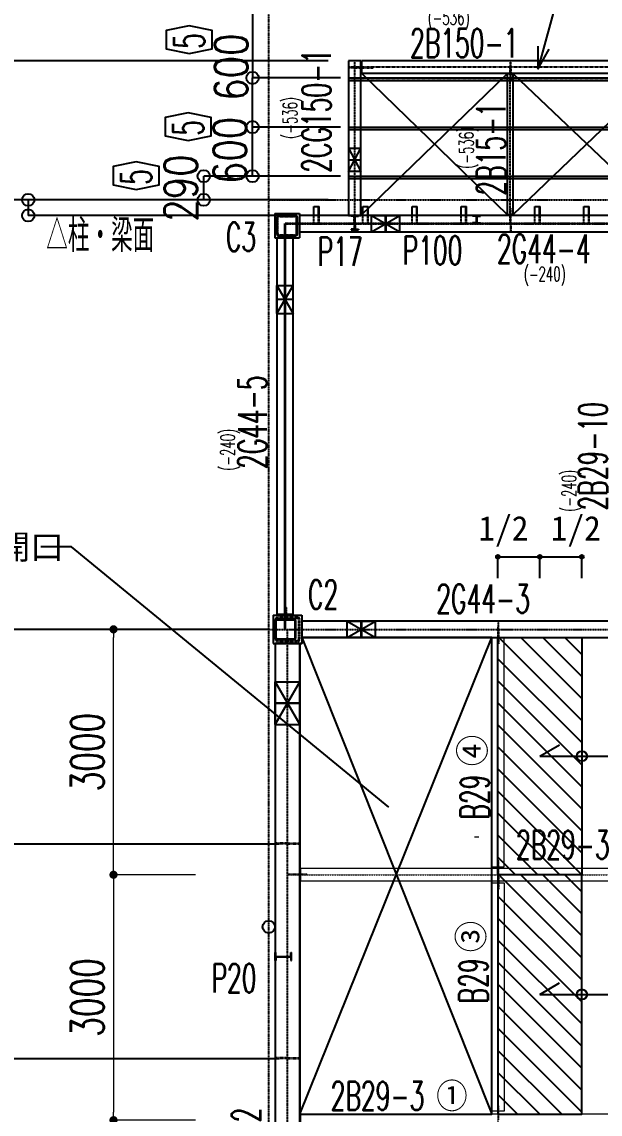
# Model space of a CAD drawing. Header units: millimetres. Extents: x -87051 to 180003, y -2961 to 97158.
# Drawn here: x 7716 to 14778, y 76222 to 89574 of the extents above; entities that cross this region are included whole.
import ezdxf
from ezdxf.enums import TextEntityAlignment as Align

# ---------------------------------------------------------------- set-up
doc = ezdxf.new("R2010")
doc.units = ezdxf.units.MM
doc.header["$LTSCALE"] = 0.2
doc.header["$PDMODE"] = 1
doc.linetypes.add('CENTER', pattern=[2, 1.25, -0.25, 0.25, -0.25])
doc.linetypes.add('HIDDEN', pattern=[0.375, 0.25, -0.125])
doc.layers.get('Defpoints').update_dxf_attribs({"color": 40})
doc.layers.add('1_文字', color=3, linetype='Continuous')
doc.layers.add('梁側', color=7, linetype='Continuous')
for name, color, linetype, lineweight, true_color in [('A_寸法', 1, 'Continuous', 9, 0xff0000), ('S-撤去', 5, 'Continuous', 9, 0x0000ff), ('S-新設', 1, 'Continuous', 9, 0xff0000)]:
    doc.layers.add(name, color=color, linetype=linetype, lineweight=lineweight, true_color=true_color)
doc.styles.add('Dim', font='simplex.shx', dxfattribs={"width": 0.7, "bigfont": 'extfont2.shx'})
doc.styles.get("Standard").update_dxf_attribs({"font": 'simplex.shx', "width": 0.8, "height": 700, "bigfont": 'extfont2.shx'})
doc.styles.add('ゴシック', font='MS Gothic.ttf', dxfattribs={"height": 4})
doc.dimstyles.new('1-200', dxfattribs={"dimscale": 200, "dimtxt": 3, "dimasz": 1, "dimexe": 1, "dimexo": 1, "dimgap": 1, "dimtad": 1, "dimdec": 0, "dimtxsty": 'Dim', "dimblk": 'DOT', "dimcen": 2.5, "dimadec": 0, "dimazin": 0, "dimtfac": 1, "dimtdec": 0, "dimtix": 1, "dimtmove": 2, "dimatfit": 3, "dimldrblk": '引出線', "dimfxl": 1, "dimlwd": -1, "dimlwe": -1, "dimarcsym": 0})

# ---------------------------------------------------------------- blocks, each defined once
blk = doc.blocks.new('_Dot')
at = {"color": 0, "linetype": 'ByBlock', "lineweight": -2}
blk.add_line((-0.5, 0), (-1, 0), dxfattribs=at)
at = {"color": 0, "linetype": 'ByBlock', "const_width": 0.5}
blk.add_lwpolyline([(-0.25, 0, 1), (0.25, 0, 1)], format="xyb", close=True, dxfattribs=at)
blk = doc.blocks.new('*D11')
at = {"layer": 'A_寸法', "color": 0, "transparency": 16777216}
for p, q in [((9835, 82148), (8835, 82148)), ((8835, 79248), (8835, 82048)), ((9835, 79148), (8835, 79148))]:
    blk.add_line(p, q, dxfattribs=at)
at = {"layer": 'Defpoints', "color": 0, "transparency": 16777216}
for p in [(8835, 82148), (9835, 82148), (9835, 79148)]:
    blk.add_point(p, dxfattribs=at)
at = {"layer": 'A_寸法', "color": 0, "transparency": 16777216, "xscale": 100, "yscale": 100, "zscale": 100}
for p, rotation in [((8835, 82148), 90), ((8835, 79148), 270)]:
    blk.add_blockref('_Dot', p, dxfattribs=dict(at, rotation=rotation))
at = {"layer": 'A_寸法', "color": 0, "transparency": 16777216, "insert": (8515, 80648), "char_height": 400, "attachment_point": 5, "rotation": 90, "style": 'Dim'}
blk.add_mtext('3000', dxfattribs=at)
blk = doc.blocks.new('引出線')
at = {"color": 0, "linetype": 'ByBlock'}
for points in [[(0, 0), (-1.96, -0.4)], [(-1, 0), (0, 0)]]:
    blk.add_lwpolyline(points, dxfattribs=at)
blk = doc.blocks.new('*D9')
at = {"layer": 'A_寸法', "color": 0, "transparency": 16777216}
for p, q in [((9835, 79148), (8835, 79148)), ((8835, 79048), (8835, 76248)), ((9835, 76148), (8835, 76148))]:
    blk.add_line(p, q, dxfattribs=at)
at = {"layer": 'Defpoints', "color": 0, "transparency": 16777216}
for p in [(9835, 79148), (8835, 76148), (9835, 76148)]:
    blk.add_point(p, dxfattribs=at)
at = {"layer": 'A_寸法', "color": 0, "transparency": 16777216, "xscale": 100, "yscale": 100, "zscale": 100}
for p, rotation in [((8835, 79148), 90), ((8835, 76148), 270)]:
    blk.add_blockref('_Dot', p, dxfattribs=dict(at, rotation=rotation))
at = {"layer": 'A_寸法', "color": 0, "transparency": 16777216, "insert": (8515, 77648), "char_height": 400, "attachment_point": 5, "rotation": 90, "style": 'Dim'}
blk.add_mtext('3000', dxfattribs=at)

msp = doc.modelspace()

# ---------------------------------------------------------------- hatches: boundary and pattern name
at = {"true_color": 0x0000ff}
h = msp.add_hatch(color=5, dxfattribs=at)
h.dxf.hatch_style = 1
h.paths.add_polyline_path([(13553.7, 83035.2, 1), (13507.1, 83035.2, 1)])
h = msp.add_hatch(color=5, dxfattribs=at)
h.dxf.hatch_style = 1
h.paths.add_polyline_path([(14066.2, 83035.2, 1), (14019.6, 83035.2, 1)])
h = msp.add_hatch(color=5, dxfattribs=at)
h.dxf.hatch_style = 1
h.paths.add_polyline_path([(14578.7, 83035.2, 1), (14532.1, 83035.2, 1)])
h = msp.add_hatch(dxfattribs=at)
h.set_pattern_fill('ANSI31', color=5, scale=60, angle=90)
h.set_pattern_definition([(135, (-13893.47, -54588.06), (-134.70384, -134.70384), [])])
h.paths.add_polyline_path([(13530.4, 79148.2), (14555.4, 79148.2), (14555.4, 82048.7), (13530.4, 82048.7)])
h = msp.add_hatch(dxfattribs=at)
h.set_pattern_fill('ANSI31', color=5, scale=60, angle=90)
h.set_pattern_definition([(135, (-13893.47, -57488.56), (-134.70384, -134.70384), [])])
h.paths.add_polyline_path([(14555.4, 79148.2), (13530.4, 79148.2), (13530.4, 76222.7), (14555.4, 76222.7)])

# ---------------------------------------------------------------- linework, layer by layer
at = {"color": 8, "linetype": 'CENTER'}
for p, q in [((10730.4, 70286.1), (10730.4, 90647.1)), ((10730.4, 87398.2), (20752.1, 87398.2)), ((10929.9, 87112.7), (15420.4, 87112.7)), ((10929.9, 87104.7), (15420.4, 87104.7)), ((10730.4, 82148.2), (20752.1, 82148.2))]:
    msp.add_line(p, q, dxfattribs=at)
at = {"color": 8, "linetype": 'Continuous'}
for p, q in [((14359.2, 90253.7), (14015.2, 88997.4)), ((10532.9, 89729), (10532.9, 88888.2)), ((14016.8, 89277.4), (14015.2, 88997.4)), ((14015.2, 88997.4), (14156.6, 89239.1)), ((11455.4, 89098.2), (6930.4, 89098.2)), ((11855.4, 89098.2), (11705.4, 89098.2)), ((11705.4, 89098.2), (11705.4, 87738.2)), ((11855.4, 87738.2), (11855.4, 89098.2)), ((11865.4, 89098.2), (11865.4, 88948.2)), ((17155.4, 89098.2), (11865.4, 89098.2)), ((11855.4, 89019.7), (11865.4, 89019.7)), ((11855.4, 89010.7), (11865.4, 89010.7)), ((11855.4, 87208.2), (13642.9, 88938.2)), ((11865.4, 88948.2), (17155.4, 88948.2)), ((11865.4, 88948.2), (13642.9, 87218.2)), ((13717.9, 88938.2), (13642.9, 88938.2)), ((13642.9, 88938.2), (13642.9, 87218.2)), ((13682.9, 88948.2), (13682.9, 88938.2)), ((13688.9, 88948.2), (13688.9, 88938.2)), ((13717.9, 87218.2), (13717.9, 88938.2)), ((13717.9, 87218.2), (15505.4, 88938.2)), ((13717.9, 88938.2), (15505.4, 87233.2)), ((10532.9, 88288.2), (10532.9, 88888.2)), ((11605.4, 88888.2), (10532.9, 88888.2)), ((11705.4, 88888.2), (17155.4, 88888.2)), ((11705.4, 88858.2), (17155.4, 88858.2)), ((10532.9, 87688.2), (10532.9, 88288.2)), ((11605.4, 88288.2), (10532.9, 88288.2)), ((11605.4, 88288.2), (10532.9, 88288.2)), ((11705.4, 88288.2), (17155.4, 88288.2)), ((11705.4, 88258.2), (17155.4, 88258.2)), ((11705.4, 88028.2), (11855.4, 88028.2)), ((11705.4, 87743.2), (11855.4, 88028.2)), ((11705.4, 88028.2), (11855.4, 87743.2)), ((11705.4, 87888.2), (11855.4, 87888.2)), ((11855.4, 87883.2), (11705.4, 87883.2)), ((11855.4, 87743.2), (11705.4, 87743.2)), ((11705.4, 87733.2), (11705.4, 87208.2)), ((11855.4, 87208.2), (11855.4, 87733.2)), ((9936.6, 87398.2), (9936.6, 87688.2)), ((11605.4, 87688.2), (9936.6, 87688.2)), ((11705.4, 87688.2), (17155.4, 87688.2)), ((11705.4, 87658.2), (17155.4, 87658.2)), ((10730.4, 87398.2), (5730.4, 87398.2)), ((10730.4, 87398.2), (6330.4, 87398.2)), ((11455.4, 87398.2), (6930.4, 87398.2)), ((7793.1, 87398.2), (7793.1, 87208.2)), ((10630.4, 87398.2), (7793.1, 87398.2)), ((11005.4, 87208.2), (7793.1, 87208.2)), ((10805.4, 87233.2), (11105.4, 87233.2)), ((10805.4, 87233.2), (10805.4, 86933.2)), ((10852.9, 87208.2), (11057.9, 87208.2)), ((10852.9, 87199.2), (11057.9, 87199.2)), ((11105.4, 87233.2), (11105.4, 86933.2)), ((11105.4, 87208.2), (11105.4, 87009.2)), ((12155.4, 87208.2), (11105.4, 87208.2)), ((11280.4, 87318.2), (11345.4, 87318.2)), ((11280.4, 87208.2), (11280.4, 87318.2)), ((11339.4, 87208.2), (11339.4, 87318.2)), ((11345.4, 87208.2), (11345.4, 87318.2)), ((11705.4, 87208.2), (11855.4, 87208.2)), ((11735.4, 87208.2), (11825.4, 87208.2)), ((11735.4, 87200.2), (11735.4, 87208.2)), ((11769.9, 87200.2), (11735.4, 87200.2)), ((11775.9, 87208.2), (11784.9, 87208.2)), ((11790.9, 87200.2), (11825.4, 87200.2)), ((11825.4, 87200.2), (11825.4, 87208.2)), ((11880.4, 87318.2), (11945.4, 87318.2)), ((11880.4, 87208.2), (11880.4, 87318.2)), ((11939.4, 87208.2), (11939.4, 87318.2)), ((11945.4, 87208.2), (11945.4, 87318.2)), ((11985.4, 87208.7), (12330.4, 87208.7)), ((11985.4, 87008.7), (11985.4, 87208.7)), ((11985.4, 87008.7), (12330.4, 87208.7)), ((11985.4, 87208.7), (12330.4, 87008.7)), ((12155.4, 87009.2), (12155.4, 87208.2)), ((12160.4, 87208.2), (12160.4, 87009.2)), ((15420.4, 87208.2), (12160.4, 87208.2)), ((12330.4, 87008.7), (12330.4, 87208.7)), ((12480.4, 87318.2), (12545.4, 87318.2)), ((12480.4, 87208.2), (12480.4, 87318.2)), ((12539.4, 87208.2), (12539.4, 87318.2)), ((12545.4, 87208.2), (12545.4, 87318.2)), ((13080.4, 87318.2), (13145.4, 87318.2)), ((13080.4, 87208.2), (13080.4, 87318.2)), ((13139.4, 87208.2), (13139.4, 87318.2)), ((13145.4, 87208.2), (13145.4, 87318.2)), ((13217.9, 87208.2), (13317.9, 87208.2)), ((13217.9, 87200.2), (13217.9, 87208.2)), ((13256.9, 87200.2), (13217.9, 87200.2)), ((13278.9, 87200.2), (13317.9, 87200.2)), ((13317.9, 87200.2), (13317.9, 87208.2)), ((13642.9, 87218.2), (13717.9, 87218.2)), ((13682.9, 87208.2), (13682.9, 87218.2)), ((13688.9, 87208.2), (13688.9, 87218.2)), ((13980.4, 87318.2), (14045.4, 87318.2)), ((13980.4, 87208.2), (13980.4, 87318.2)), ((14039.4, 87208.2), (14039.4, 87318.2)), ((14045.4, 87208.2), (14045.4, 87318.2)), ((14580.4, 87318.2), (14645.4, 87318.2)), ((14580.4, 87208.2), (14580.4, 87318.2)), ((14639.4, 87208.2), (14639.4, 87318.2)), ((14645.4, 87208.2), (14645.4, 87318.2)), ((10830.4, 86980.7), (10830.4, 87185.7)), ((10839.4, 86980.7), (10839.4, 87185.7)), ((10925.9, 82148.2), (10925.9, 87108.7)), ((10933.9, 82148.2), (10933.9, 87108.7)), ((11071.4, 86980.7), (11071.4, 87185.7)), ((11080.4, 86980.7), (11080.4, 87185.7)), ((11777.9, 87192.2), (11777.9, 87049.2)), ((11782.9, 87192.2), (11782.9, 87049.2)), ((13217.9, 87116.2), (13217.9, 87108.2)), ((13256.9, 87116.2), (13217.9, 87116.2)), ((13217.9, 87108.2), (13317.9, 87108.2)), ((13264.9, 87192.2), (13264.9, 87124.2)), ((13270.9, 87192.2), (13270.9, 87124.2)), ((13278.9, 87116.2), (13317.9, 87116.2)), ((13317.9, 87116.2), (13317.9, 87108.2)), ((10805.4, 86933.2), (11105.4, 86933.2)), ((11029.4, 86933.2), (10830.4, 86933.2)), ((10830.4, 86933.2), (10830.4, 86183.2)), ((10852.9, 86967.2), (11057.9, 86967.2)), ((10852.9, 86958.2), (11057.9, 86958.2)), ((11029.4, 86183.2), (11029.4, 86933.2)), ((11105.4, 87009.2), (12155.4, 87009.2)), ((11735.4, 87041.2), (11735.4, 87033.2)), ((11769.9, 87041.2), (11735.4, 87041.2)), ((11735.4, 87033.2), (11825.4, 87033.2)), ((11790.9, 87041.2), (11825.4, 87041.2)), ((11825.4, 87041.2), (11825.4, 87033.2)), ((11985.4, 87008.7), (12330.4, 87008.7)), ((12160.4, 87009.2), (15420.4, 87009.2)), ((10829.9, 86353.2), (11029.9, 86353.2)), ((10829.9, 86008.2), (10829.9, 86353.2)), ((10829.9, 86008.2), (11029.9, 86353.2)), ((10829.9, 86353.2), (11029.9, 86008.2)), ((11029.9, 86008.2), (11029.9, 86353.2)), ((10830.4, 86183.2), (11029.4, 86183.2)), ((11029.4, 86178.2), (10830.4, 86178.2)), ((10830.4, 86178.2), (10830.4, 82333.2)), ((11029.4, 82333.2), (11029.4, 86178.2)), ((10829.9, 86008.2), (11029.9, 86008.2)), ((10785.4, 82323.2), (11135.4, 82323.2)), ((10785.4, 82323.2), (10785.4, 81973.2)), ((10830.4, 82333.2), (11029.4, 82333.2)), ((10832.9, 82273.2), (11037.9, 82273.2)), ((10832.9, 82264.2), (11037.9, 82264.2)), ((10933.9, 82323.2), (10933.9, 82333.2)), ((10945.9, 82323.2), (10945.9, 82333.2)), ((11135.4, 82323.2), (11135.4, 81973.2)), ((10730.4, 82148.2), (6330.4, 82148.2)), ((10730.4, 82148.2), (6330.4, 82148.2)), ((10810.4, 82045.7), (10810.4, 82250.7)), ((10819.4, 82045.7), (10819.4, 82250.7)), ((11051.4, 82045.7), (11051.4, 82250.7)), ((11060.4, 82045.7), (11060.4, 82250.7)), ((11135.4, 82247.7), (11135.4, 82048.7)), ((11860.4, 82247.7), (11135.4, 82247.7)), ((11690.4, 82248.2), (12035.4, 82248.2)), ((11690.4, 82048.2), (11690.4, 82248.2)), ((11690.4, 82048.2), (12035.4, 82248.2)), ((11690.4, 82248.2), (12035.4, 82048.2)), ((11860.4, 82048.7), (11860.4, 82247.7)), ((11865.4, 82247.7), (11865.4, 82048.7)), ((15370.4, 82247.7), (11865.4, 82247.7)), ((12035.4, 82048.2), (12035.4, 82248.2)), ((10832.9, 82032.2), (11037.9, 82032.2)), ((10832.9, 82023.2), (11037.9, 82023.2)), ((11135.4, 82048.7), (11860.4, 82048.7)), ((11690.4, 82048.2), (12035.4, 82048.2)), ((11865.4, 82048.7), (15370.4, 82048.7)), ((10785.4, 81973.2), (11135.4, 81973.2)), ((11110.4, 81973.2), (10810.4, 81973.2)), ((10810.4, 81973.2), (10810.4, 81248.2)), ((11110.4, 81248.2), (11110.4, 81973.2)), ((10810.4, 81508.2), (11110.4, 81508.2)), ((10810.4, 80983.2), (10810.4, 81508.2)), ((10810.4, 80983.2), (11110.4, 81508.2)), ((10810.4, 81508.2), (11110.4, 80983.2)), ((11110.4, 80983.2), (11110.4, 81508.2)), ((10810.4, 81248.2), (11110.4, 81248.2)), ((11110.4, 81243.2), (10810.4, 81243.2)), ((10810.4, 81243.2), (10810.4, 72553.2)), ((11110.4, 72553.2), (11110.4, 81243.2)), ((10810.4, 80983.2), (11110.4, 80983.2)), ((10860.4, 79523.2), (7020.6, 79523.2)), ((10860.4, 79523.2), (7020.6, 79523.2)), ((10810.4, 78098.2), (10810.4, 78198.2)), ((10818.4, 78198.2), (10810.4, 78198.2)), ((10818.4, 78158.9), (10818.4, 78198.2)), ((10818.4, 78137.4), (10818.4, 78098.2)), ((10826.4, 78150.9), (10994.4, 78150.9)), ((10826.4, 78145.4), (10994.4, 78145.4)), ((11002.4, 78198.2), (11010.4, 78198.2)), ((11002.4, 78158.9), (11002.4, 78198.2)), ((11002.4, 78137.4), (11002.4, 78098.2)), ((11010.4, 78098.2), (11010.4, 78198.2)), ((10818.4, 78098.2), (10810.4, 78098.2)), ((11002.4, 78098.2), (11010.4, 78098.2)), ((10860.4, 76898.2), (7020.6, 76898.2)), ((10860.4, 76898.2), (7020.6, 76898.2))]:
    msp.add_line(p, q, dxfattribs=at)
at = {"color": 8, "linetype": 'HIDDEN'}
for p, q in [((11780.4, 87108.7), (11780.4, 89098.2)), ((13682.9, 89026.7), (13682.9, 89098.2)), ((13682.9, 89098.2), (13688.9, 89098.2)), ((13688.9, 89026.7), (13688.9, 89098.2)), ((11776.9, 89019.7), (11705.4, 89019.7)), ((11705.4, 89019.7), (11705.4, 89010.7)), ((11776.9, 89010.7), (11705.4, 89010.7)), ((11776.9, 89019.7), (11776.9, 89010.7)), ((11780.4, 89023.2), (17155.4, 89023.2)), ((11783.9, 89019.7), (11855.4, 89019.7)), ((11783.9, 89019.7), (11783.9, 89010.7)), ((11783.9, 89010.7), (11855.4, 89010.7)), ((11865.4, 89019.7), (12005.4, 89019.7)), ((11865.4, 89010.7), (12005.4, 89010.7)), ((12005.4, 89019.7), (12005.4, 89010.7)), ((13680.4, 87108.7), (13680.4, 89023.2)), ((13682.9, 89026.7), (13688.9, 89026.7)), ((13682.9, 89019.7), (13682.9, 88948.2)), ((13682.9, 89019.7), (13688.9, 89019.7)), ((13682.9, 88938.2), (13682.9, 88858.2)), ((13688.9, 89019.7), (13688.9, 88948.2)), ((13688.9, 88938.2), (13688.9, 88858.2)), ((11705.4, 88885.9), (17155.4, 88885.9)), ((13682.9, 88858.2), (13688.9, 88858.2)), ((11705.4, 88285.9), (17155.4, 88285.9)), ((11705.4, 87685.9), (17155.4, 87685.9)), ((10860.4, 87208.2), (11050.4, 87208.2)), ((10860.4, 87196.2), (11050.4, 87196.2)), ((11280.4, 87112.7), (11280.4, 87208.2)), ((11339.4, 87112.7), (11339.4, 87208.2)), ((11345.4, 87112.7), (11345.4, 87208.2)), ((11775.9, 87112.7), (11775.9, 87208.2)), ((11784.9, 87112.7), (11784.9, 87208.2)), ((11880.4, 87112.7), (11880.4, 87208.2)), ((11939.4, 87112.7), (11939.4, 87208.2)), ((11945.4, 87112.7), (11945.4, 87208.2)), ((12480.4, 87112.7), (12480.4, 87208.2)), ((12539.4, 87112.7), (12539.4, 87208.2)), ((12545.4, 87112.7), (12545.4, 87208.2)), ((13080.4, 87112.7), (13080.4, 87208.2)), ((13139.4, 87112.7), (13139.4, 87208.2)), ((13145.4, 87112.7), (13145.4, 87208.2)), ((13682.9, 87218.2), (13682.9, 87298.2)), ((13682.9, 87298.2), (13688.9, 87298.2)), ((13682.9, 87112.7), (13682.9, 87208.2)), ((13688.9, 87218.2), (13688.9, 87298.2)), ((13688.9, 87112.7), (13688.9, 87208.2)), ((13980.4, 87112.7), (13980.4, 87208.2)), ((14039.4, 87112.7), (14039.4, 87208.2)), ((14045.4, 87112.7), (14045.4, 87208.2)), ((14580.4, 87112.7), (14580.4, 87208.2)), ((14639.4, 87112.7), (14639.4, 87208.2)), ((14645.4, 87112.7), (14645.4, 87208.2)), ((10830.4, 86988.2), (10830.4, 87178.2)), ((10842.4, 86988.2), (10842.4, 87178.2)), ((10929.9, 82148.2), (10929.9, 87108.7)), ((10929.9, 87108.7), (15580.4, 87108.7)), ((11068.4, 86988.2), (11068.4, 87178.2)), ((11080.4, 86988.2), (11080.4, 87178.2)), ((11775.9, 87112.7), (11784.9, 87112.7)), ((11775.9, 87104.7), (11775.9, 87009.2)), ((11775.9, 87104.7), (11784.9, 87104.7)), ((11784.9, 87104.7), (11784.9, 87009.2)), ((13682.9, 87112.7), (13688.9, 87112.7)), ((13682.9, 87104.7), (13682.9, 87009.2)), ((13682.9, 87104.7), (13688.9, 87104.7)), ((13688.9, 87104.7), (13688.9, 87009.2)), ((10860.4, 86970.2), (11050.4, 86970.2)), ((10860.4, 86958.2), (11050.4, 86958.2)), ((11775.9, 87009.2), (11784.9, 87009.2)), ((13682.9, 87009.2), (13688.9, 87009.2)), ((10933.9, 82333.2), (10933.9, 82413.2)), ((10933.9, 82413.2), (10945.9, 82413.2)), ((10945.9, 82333.2), (10945.9, 82413.2)), ((10810.4, 82028.2), (10810.4, 82268.2)), ((10822.4, 82028.2), (10822.4, 82268.2)), ((10840.4, 82298.2), (11080.4, 82298.2)), ((10840.4, 82286.2), (11080.4, 82286.2)), ((10933.9, 82298.2), (10933.9, 82323.2)), ((10933.9, 82298.2), (10945.9, 82298.2)), ((10945.9, 82298.2), (10945.9, 82323.2)), ((11098.4, 82028.2), (11098.4, 82268.2)), ((11110.4, 82028.2), (11110.4, 82268.2)), ((10960.4, 71648.2), (10960.4, 82148.2)), ((10840.4, 82010.2), (11080.4, 82010.2)), ((10840.4, 81998.2), (11080.4, 81998.2)), ((10953.9, 79534.9), (10810.4, 79534.9)), ((10810.4, 79534.9), (10810.4, 79525.9)), ((10953.9, 79525.9), (10810.4, 79525.9)), ((10953.9, 79534.9), (10953.9, 79525.9)), ((10966.9, 79534.9), (11110.4, 79534.9)), ((10966.9, 79534.9), (10966.9, 79525.9)), ((10966.9, 79525.9), (11110.4, 79525.9)), ((10953.9, 76909.9), (10810.4, 76909.9)), ((10810.4, 76909.9), (10810.4, 76900.9)), ((10953.9, 76900.9), (10810.4, 76900.9)), ((10953.9, 76909.9), (10953.9, 76900.9)), ((10966.9, 76909.9), (11110.4, 76909.9)), ((10966.9, 76909.9), (10966.9, 76900.9)), ((10966.9, 76900.9), (11110.4, 76900.9))]:
    msp.add_line(p, q, dxfattribs=at)
at = {"color": 5, "true_color": 0x0000ff}
for p, q in [((14039.6, 80598.4), (14280.8, 80738)), ((14039.6, 80598.4), (15071.3, 80598.4)), ((14039.6, 77685.4), (14280.8, 77825)), ((14039.6, 77685.4), (15071.3, 77685.4))]:
    msp.add_line(p, q, dxfattribs=at)
for points in [[(13530.4, 82775.2), (13530.4, 83035.2)], [(13530.4, 83035.2), (14555.4, 83035.2)], [(14042.9, 82775.2), (14042.9, 83035.2)], [(14555.4, 82775.2), (14555.4, 83035.2)]]:
    msp.add_lwpolyline(points, dxfattribs=at)
for points in [[(13530.4, 82048.7), (14555.4, 82048.7), (14555.4, 79148.2), (13530.4, 79148.2)], [(13530.4, 76222.7), (14555.4, 76222.7), (14555.4, 79148.2), (13530.4, 79148.2)]]:
    msp.add_lwpolyline(points, close=True, dxfattribs=at)
at = {"color": 8, "linetype": 'Continuous'}
for centre in [(10532.9, 88888.2), (10532.9, 88288.2), (10532.9, 88288.2), (9936.6, 87688.2), (10532.9, 87688.2), (7793.1, 87398.2), (9936.6, 87398.2), (7793.1, 87208.2), (10730.4, 78511.1)]:
    msp.add_circle(centre, 75, dxfattribs=at)
at = {"color": 5, "true_color": 0x0000ff}
for centre, radius in [((13530.4, 83035.2), 23.3), ((14042.9, 83035.2), 23.3), ((14555.4, 83035.2), 23.3), ((14555.4, 80598.4), 62.3), ((14555.4, 77685.4), 62.3)]:
    msp.add_circle(centre, radius, dxfattribs=at)
at = {"color": 8, "linetype": 'HIDDEN'}
for centre, radius, start, end in [((10860.4, 87178.2), 30, 90, 180), ((10860.4, 87178.2), 18, 90, 180), ((11050.4, 87178.2), 30, 0, 90), ((11050.4, 87178.2), 18, 0, 90), ((10860.4, 86988.2), 30, 180, 270), ((10860.4, 86988.2), 18, 180, 270), ((11050.4, 86988.2), 30, 270, 0), ((11050.4, 86988.2), 18, 270, 0), ((10840.4, 82268.2), 30, 90, 180), ((10840.4, 82268.2), 18, 90, 180), ((11080.4, 82268.2), 30, 0, 90), ((11080.4, 82268.2), 18, 0, 90), ((10840.4, 82028.2), 30, 180, 270), ((10840.4, 82028.2), 18, 180, 270), ((11080.4, 82028.2), 30, 270, 0), ((11080.4, 82028.2), 18, 270, 0)]:
    msp.add_arc(centre, radius, start, end, dxfattribs=at)
at = {"color": 8, "linetype": 'Continuous'}
for centre, radius, start, end in [((10852.9, 87185.7), 22.5, 90, 180), ((10852.9, 87185.7), 13.5, 90, 180), ((11057.9, 87185.7), 22.5, 0, 90), ((11057.9, 87185.7), 13.5, 0, 90), ((11769.9, 87192.2), 8, 0, 90), ((11790.9, 87192.2), 8, 90, 180), ((13256.9, 87192.2), 8, 0, 90), ((13278.9, 87192.2), 8, 90, 180), ((13256.9, 87124.2), 8, 270, 0), ((13278.9, 87124.2), 8, 180, 270), ((10852.9, 86980.7), 22.5, 180, 270), ((10852.9, 86980.7), 13.5, 180, 270), ((11057.9, 86980.7), 22.5, 270, 0), ((11057.9, 86980.7), 13.5, 270, 0), ((11769.9, 87049.2), 8, 270, 0), ((11790.9, 87049.2), 8, 180, 270), ((10832.9, 82250.7), 22.5, 90, 180), ((10832.9, 82250.7), 13.5, 90, 180), ((11037.9, 82250.7), 22.5, 0, 90), ((11037.9, 82250.7), 13.5, 0, 90), ((10832.9, 82045.7), 22.5, 180, 270), ((10832.9, 82045.7), 13.5, 180, 270), ((11037.9, 82045.7), 22.5, 270, 0), ((11037.9, 82045.7), 13.5, 270, 0), ((10826.4, 78158.9), 8, 180, 270), ((10826.4, 78137.4), 8, 90, 180), ((10994.4, 78158.9), 8, 270, 0), ((10994.4, 78137.4), 8, 0, 90)]:
    msp.add_arc(centre, radius, start, end, dxfattribs=at)
at = {"layer": '1_文字'}
for p, q in [((8323.4, 83157.8), (7945.7, 83157.8)), ((12196.9, 79975.8), (8323.4, 83157.8)), ((11110.4, 76222.7), (13455.9, 82048.7)), ((11135.4, 82048.7), (13455.9, 76222.7))]:
    msp.add_line(p, q, dxfattribs=at)
msp.add_lwpolyline([(11135.4, 82048.7), (11135.4, 81973.2), (11110.4, 81973.2), (11110.4, 76222.7), (13455.9, 76222.7), (13455.9, 82048.7), (11135.4, 82048.7)], dxfattribs=at)
at = {"layer": 'S-撤去', "linetype": 'Continuous'}
msp.add_line((13295.4, 79607.7), (13245.4, 79607.7), dxfattribs=at)
at = {"layer": 'S-新設', "linetype": 'HIDDEN'}
for p, q in [((13530.4, 79148.2), (13530.4, 82173.2)), ((13533.2, 82151.7), (13533.2, 82247.7)), ((13533.2, 82247.7), (13542.2, 82247.7)), ((13533.2, 82151.7), (13542.2, 82151.7)), ((13533.2, 82144.7), (13533.2, 82048.7)), ((13533.2, 82144.7), (13542.2, 82144.7)), ((13542.2, 82151.7), (13542.2, 82247.7)), ((13542.2, 82144.7), (13542.2, 82048.7)), ((13533.2, 82038.7), (13533.2, 81970.7)), ((13542.2, 82038.7), (13542.2, 81970.7)), ((13533.2, 81970.7), (13542.2, 81970.7)), ((13533.2, 79245.7), (13533.2, 79325.7)), ((13533.2, 79325.7), (13542.2, 79325.7)), ((13542.2, 79245.7), (13542.2, 79325.7)), ((13533.2, 79151.7), (13533.2, 79235.7)), ((13542.2, 79151.7), (13542.2, 79235.7)), ((10966.9, 79159.9), (11110.4, 79159.9)), ((10966.9, 79159.9), (10966.9, 79150.9)), ((10966.9, 79150.9), (11110.4, 79150.9)), ((11120.4, 79159.9), (11200.4, 79159.9)), ((11120.4, 79150.9), (11200.4, 79150.9)), ((11200.4, 79159.9), (11200.4, 79150.9)), ((13530.4, 79148.2), (13530.4, 76123.2)), ((13533.2, 79151.7), (13542.2, 79151.7)), ((13533.2, 79144.7), (13533.2, 79060.7)), ((13533.2, 79144.7), (13542.2, 79144.7)), ((13533.2, 79050.7), (13533.2, 78970.7)), ((13542.2, 79144.7), (13542.2, 79060.7)), ((13542.2, 79050.7), (13542.2, 78970.7)), ((13533.2, 78970.7), (13542.2, 78970.7)), ((13533.2, 76232.7), (13533.2, 76325.7)), ((13533.2, 76325.7), (13542.2, 76325.7)), ((13533.2, 76151.7), (13533.2, 76247.7)), ((13542.2, 76232.7), (13542.2, 76325.7)), ((13542.2, 76151.7), (13542.2, 76247.7))]:
    msp.add_line(p, q, dxfattribs=at)
at = {"layer": 'S-新設', "linetype": 'Continuous'}
for p, q in [((13604.9, 82038.7), (13455.9, 82038.7)), ((13455.9, 82038.7), (13455.9, 79245.7)), ((13533.2, 82048.7), (13533.2, 82038.7)), ((13542.2, 82048.7), (13542.2, 82038.7)), ((13604.9, 79245.7), (13604.9, 82038.7)), ((11120.4, 79222.7), (11120.4, 79073.7)), ((15420.4, 79222.7), (11120.4, 79222.7)), ((13455.9, 79245.7), (13604.9, 79245.7)), ((13533.2, 79235.7), (13533.2, 79245.7)), ((13542.2, 79235.7), (13542.2, 79245.7)), ((11110.4, 79159.9), (11120.4, 79159.9)), ((11110.4, 79150.9), (11120.4, 79150.9)), ((11120.4, 79073.7), (15420.4, 79073.7)), ((13455.9, 79050.7), (13604.9, 79050.7)), ((13455.9, 76257.7), (13455.9, 79050.7)), ((13533.2, 79060.7), (13533.2, 79050.7)), ((13542.2, 79060.7), (13542.2, 79050.7)), ((13604.9, 79050.7), (13604.9, 76257.7)), ((13604.9, 76257.7), (13455.9, 76257.7)), ((11120.4, 76222.7), (11120.4, 76073.7)), ((15420.4, 76222.7), (11120.4, 76222.7)), ((13533.2, 76222.7), (13533.2, 76232.7)), ((13542.2, 76222.7), (13542.2, 76232.7))]:
    msp.add_line(p, q, dxfattribs=at)
at = {"layer": 'S-新設', "linetype": 'HIDDEN', "ltscale": 5}
msp.add_line((10960.4, 79148.2), (15580.4, 79148.2), dxfattribs=at)
at = {"layer": '梁側', "color": 8, "linetype": 'Continuous'}
for points in [[(9760.4, 89187.9), (10041.6, 89244.1), (10041.6, 89469.1), (9760.4, 89525.4), (9479.1, 89469.1), (9479.1, 89244.1), (9760.4, 89187.9)], [(9746.7, 88125.1), (10028, 88181.3), (10028, 88406.3), (9746.7, 88462.6), (9465.5, 88406.3), (9465.5, 88181.3), (9746.7, 88125.1)], [(9113.2, 87525.5), (9394.4, 87581.8), (9394.4, 87806.8), (9113.2, 87863), (8831.9, 87806.8), (8831.9, 87581.8), (9113.2, 87525.5)]]:
    msp.add_lwpolyline(points, close=True, dxfattribs=at)

# ---------------------------------------------------------------- texts
at = {"color": 8, "width": 0.6}
for s, height, p in [('(-536)', 175, (12671.6, 89535.8)), ('2B150-1', 350, (12456.8, 89139.8)), ('C3', 350, (10207.1, 86769.7)), ('P17', 350, (11328, 86590.4)), ('P100', 350, (12366, 86606.1)), ('2G44-4', 350, (13518.4, 86626.1)), ('(-240)', 175, (13845.3, 86404.4)), ('C2', 350, (11210.4, 82398.2)), ('2G44-3', 350, (12777.2, 82347.7)), ('P20', 350, (10032.4, 77710.4))]:
    msp.add_text(s, height=height, dxfattribs=at).set_placement(p)
at = {"color": 8}
for s, height, width, p in [('600', 400, 0.8, (10473, 88609)), ('2CG150-1', 350, 0.6, (11489.9, 87730)), ('(-536)', 175, 0.6, (11078, 88144.3)), ('2B15-1', 350, 0.6, (13623.3, 87450.9)), ('(-536)', 175, 0.6, (13231.4, 87779.5)), ('2G44-5', 350, 0.6, (10706.7, 84109)), ('2B29-10', 350, 0.6, (14865.9, 83602.2)), ('(-240)', 175, 0.6, (10317.5, 84087.6)), ('(-240)', 175, 0.6, (14486.5, 83586)), ('2G692-2', 350, 0.6, (10631.9, 74978.4))]:
    msp.add_text(s, height=height, rotation=90, dxfattribs=dict(at, width=width)).set_placement(p)
at = {"color": 8, "width": 0.8}
for s, p in [('600', (10456.4, 88002.1)), ('290', (9856.6, 87543.2))]:
    msp.add_text(s, height=400, rotation=90, dxfattribs=at).set_placement(p, align=Align.CENTER)
at = {"color": 8, "width": 0.6}
msp.add_text('△柱・梁面', height=400, dxfattribs=at).set_placement((8673.1, 86960.7), align=Align.MIDDLE_CENTER)
at = {"layer": 'S-新設', "color": 5, "true_color": 0x0000ff, "style": 'ゴシック'}
for p in [(13290.8, 83383.8), (14174.3, 83383.8)]:
    msp.add_text('1/2', height=300, dxfattribs=at).set_placement(p, align=Align.MIDDLE_LEFT)
at = {"layer": 'S-新設', "style": 'ゴシック'}
msp.add_text('EV新設のためスラブ開口', height=300, dxfattribs=at).set_placement((3726.7, 83155.3), align=Align.MIDDLE_LEFT)
at = {"layer": 'S-新設', "linetype": 'Continuous'}
for s, p in [('④', (13405.6, 80474.3)), ('③', (13388.3, 78200.1))]:
    msp.add_text(s, height=350, rotation=90, dxfattribs=at).set_placement(p)
at = {"layer": 'S-新設', "linetype": 'Continuous', "width": 0.6}
for p in [(13422.8, 79822.8), (13405.4, 77576.9)]:
    msp.add_text('B29', height=350, rotation=90, dxfattribs=at).set_placement(p)
for p in [(13750.8, 79340.5), (11487.4, 76270.2)]:
    msp.add_text('2B29-3', height=350, dxfattribs=at).set_placement(p)
at = {"layer": 'S-新設', "linetype": 'Continuous'}
msp.add_text('①', height=350, dxfattribs=at).set_placement((12775.2, 76258.1))
at = {"layer": '梁側', "color": 8, "width": 0.6}
for p in [(9572.9, 89244.1), (9559.2, 88181.3), (8925.7, 87581.8)]:
    msp.add_text('5', height=375, rotation=90, dxfattribs=at).set_placement(p, align=Align.TOP_LEFT)

# ---------------------------------------------------------------- dimensions: what is measured, and where the dimension line sits
at = {"layer": 'A_寸法'}
for base, p2, angle, picture, middle in [((8835.1, 82148.2), (9835, 82148.2), 90, '*D11', (8515.1, 80648.2)), ((8835.1, 76148.2), (9835, 76148.2), 270, '*D9', (8515.1, 77648.2))]:
    dim = msp.add_linear_dim(base=base, p1=(9835, 79148.2), p2=p2, angle=angle, dimstyle='1-200', override={"dimtxt": 2, "dimasz": 0.5, "dimexe": 0, "dimexo": 0, "dimgap": 0.6}, dxfattribs=at)
    dim.commit()
    dim.dimension.update_dxf_attribs({"geometry": picture, "text_midpoint": middle})

doc.saveas('drawing.dxf')
